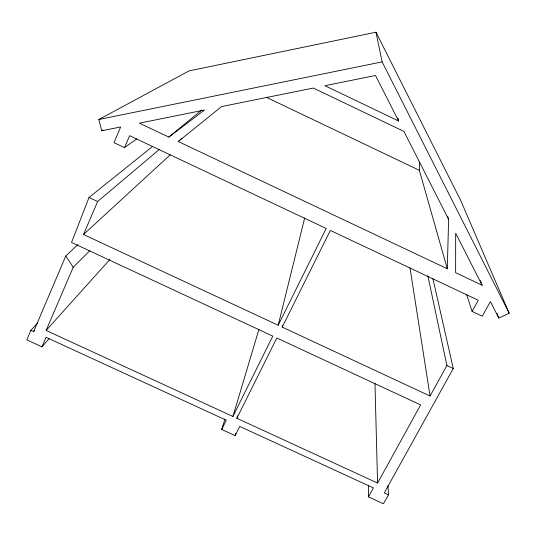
<?xml version="1.0" encoding="UTF-8"?>
<svg xmlns="http://www.w3.org/2000/svg" width="536" height="536" viewBox="0 0 536 536"><rect width="100%" height="100%" fill="white"/><g stroke="black" fill="none" stroke-linecap="round" stroke-linejoin="round"><path stroke-width="0.8" d="M181.992 138.201L178.233 141.531L447.279 268.757L419.36 170.314L419.521 161.959M447.279 268.757L448.632 219.378L447.54 216.236M427.862 275.799L446.897 365.532L430.06 396.024L282.217 327.121L282.599 325.499M159.567 149.236L97.626 201.509L83.502 234.513L278.184 325.238L304.696 217.938M224.973 419.065L221.71 429.437L235.157 435.621L235.833 433.209M236.858 418.268L276.81 337.995L420.613 404.915L377.572 483.063L236.858 418.268L237.549 415.862M89.773 250.707L73.218 267.25L46.109 330.444L232.919 416.459L258.928 329.379M152.733 146.335L89.023 197.483L71.536 242.466L272.784 336.119L232.919 416.459M37.741 323.007L30.86 330.31L26.8 339.871L41.949 346.832L49.064 338.658M30.86 330.31L33.627 331.583L65.781 255.994L78.001 244.55M466.729 294.733L472.102 311.436L482.266 316.227L490.4 301.554L498.782 318.042L509.2 313.259L460.652 200.357L375.971 32.22L189.041 70.893L98.812 119.515L101.713 130.784L120.674 126.952L113.994 142.656L124.526 147.621L129.638 135.695L326.203 228.477L278.184 325.238M41.949 346.832L46.049 337.298L226.272 420.217L221.71 429.437M282.217 327.121L330.344 230.433L478.259 300.254L472.102 311.436M235.157 435.621L239.753 426.422L373.398 487.907L368.46 496.879L383.481 503.78L388.453 494.842L388.031 485.676M432.9 278.68L453.268 368.513L384.279 492.919L388.453 494.842M46.109 330.444L109.893 259.491M33.627 331.583L34.76 330.364M83.502 234.513L170.281 154.77M168.827 137.082L204.551 110.014L139.4 123.173L168.827 137.082L201.73 110.048M178.233 141.531L221.589 106.57L313.319 88.045L403.923 131.421L448.632 219.378M124.526 147.621L136.707 138.924M101.713 130.784L103.147 129.94M98.812 119.515L382.141 61.895L509.2 313.259M89.023 197.483L97.626 201.509M446.897 365.532L453.268 368.513M482.099 285.219L455.633 272.703L455.667 233.227L482.099 285.219L480.31 280.536M266.345 97.304L419.36 170.314M398.643 121.029L324.91 85.706L375.495 75.489L398.643 121.029L397.88 117.82M65.781 255.994L73.218 267.25M496.946 313.379L498.782 318.042M375.971 32.22L382.141 61.895M409.986 267.799L430.06 396.024M374.979 383.588L377.572 483.063M368.373 485.187L368.46 496.879"/></g></svg>
